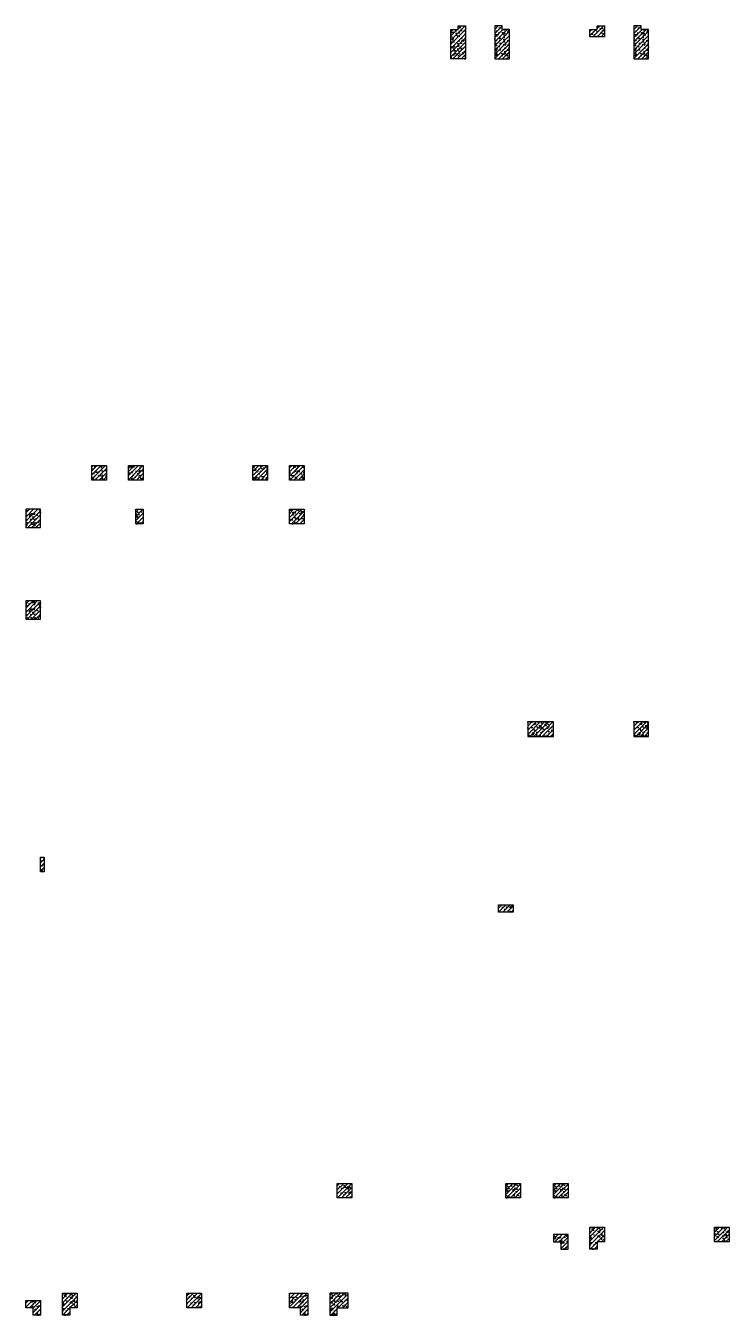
# Model space of a CAD drawing. Extents: x -100030 to 423145, y -43375 to 896525.
# Drawn here: x 382145 to 391745, y 684925 to 702525 of the extents above; entities that cross this region are included whole.
import ezdxf

# ---------------------------------------------------------------- set-up
doc = ezdxf.new("R2010")
doc.units = 0
doc.header["$LTSCALE"] = 500
for name, color, linetype in [('C-XREF-EXT', 7, 'CONTINUOUS'), ('S_CONS_COLU', 200, 'CONTINUOUS'), ('S_CONS_COLU_HACH', 7, 'CONTINUOUS')]:
    doc.layers.add(name, color=color, linetype=linetype)
pattern_1 = [(45, (-349752.515, -306148.228), (-28.2842712, 28.2842712), []), (50, (-349752.52, -306148.23), (143.452037, -12.550427), [15, -165]), (355, (-349752.52, -306148.23), (-27.750267, 150.438427), [12, -132]), (100.4514, (-349740.56, -306149.27), (115.701876, 137.88791), [12.74804, -140.228422]), (46.1842, (-349752.52, -306108.23), (213.44821, -33.1038), [22.5, -247.5]), (96.6356, (-349734.73, -306110.99), (186.93254, 194.82357), [19.12206, -210.3426]), (351.1842, (-349752.52, -306108.23), (186.93239, 194.82372), [18, -198]), (21, (-349732.52, -306118.23), (119.38141, -80.523778), [15, -165]), (326, (-349732.52, -306118.23), (48.663066, 145.03001), [12, -132]), (71.4514, (-349722.57, -306124.94), (168.044526, 64.5061), [12.74804, -140.228422]), (37.5, (-349752.515, -306148.23), (2.431971, 66.578771), [0, -130.4, 0, -134, 0, -132.5]), (7.5, (-349752.515, -306148.23), (52.613907, 78.882342), [0, -76.4, 0, -127.4, 0, -50.5]), (327.5, (-349797.115, -306148.23), (106.764487, -4.5109743), [0, -50, 0, -156, 0, -207]), (317.5, (-349817.12, -306148.23), (116.637234, 20.020996), [0, -65, 0, -103.6, 0, -147])]
pattern_2 = [(45, (-388795.49, -795224.866), (-28.2842712, 28.2842712), []), (50, (-388795.49, -795224.87), (143.452037, -12.550427), [15, -165]), (355, (-388795.49, -795224.87), (-27.750267, 150.438427), [12, -132]), (100.4514, (-388783.53, -795225.91), (115.701876, 137.887908), [12.748038, -140.228422]), (46.1842, (-388795.49, -795184.87), (213.44821, -33.103803), [22.5, -247.5]), (96.6356, (-388777.7, -795187.62), (186.93254, 194.823574), [19.12206, -210.3426]), (351.1842, (-388795.49, -795184.87), (186.93239, 194.82372), [18, -198]), (21, (-388775.49, -795194.87), (119.38141, -80.523778), [15, -165]), (326, (-388775.49, -795194.87), (48.663066, 145.03001), [12, -132]), (71.4514, (-388765.54, -795201.58), (168.044526, 64.5061), [12.748038, -140.228422]), (37.5, (-388795.49, -795224.866), (2.431971, 66.5787708), [0, -130.4, 0, -134, 0, -132.5]), (7.5, (-388795.49, -795224.866), (52.6139075, 78.8823424), [0, -76.4, 0, -127.4, 0, -50.5]), (327.5, (-388840.09, -795224.866), (106.7644872, -4.5109743), [0, -50, 0, -156, 0, -207]), (317.5, (-388860.09, -795224.87), (116.637234, 20.020996), [0, -65, 0, -103.6, 0, -147])]
pattern_3 = [(45, (-420956.205, -789298.508), (-28.2842712, 28.2842712), []), (50, (-420956.2, -789298.51), (143.452037, -12.550427), [15, -165]), (355, (-420956.2, -789298.51), (-27.750267, 150.438427), [12, -132]), (100.4514, (-420944.25, -789299.55), (115.701876, 137.887908), [12.748038, -140.228422]), (46.1842, (-420956.2, -789258.5), (213.44821, -33.103803), [22.5, -247.5]), (96.6356, (-420938.42, -789261.27), (186.93254, 194.823574), [19.12206, -210.3426]), (351.1842, (-420956.2, -789258.5), (186.93239, 194.82372), [18, -198]), (21, (-420936.2, -789268.51), (119.38141, -80.523778), [15, -165]), (326, (-420936.2, -789268.51), (48.663066, 145.03001), [12, -132]), (71.4514, (-420926.26, -789275.22), (168.044526, 64.5061), [12.748038, -140.228422]), (37.5, (-420956.205, -789298.51), (2.431971, 66.5787708), [0, -130.4, 0, -134, 0, -132.5]), (7.5, (-420956.205, -789298.51), (52.6139075, 78.8823424), [0, -76.4, 0, -127.4, 0, -50.5]), (327.5, (-421000.805, -789298.51), (106.7644872, -4.5109743), [0, -50, 0, -156, 0, -207]), (317.5, (-421020.81, -789298.51), (116.637234, 20.020996), [0, -65, 0, -103.6, 0, -147])]

# ---------------------------------------------------------------- blocks, each defined once
blk = doc.blocks.new('A$C1DA66590')
at = {"layer": 'S_CONS_COLU_HACH'}
h = blk.add_hatch(dxfattribs=at)
h.set_pattern_fill('AN31C', color=256, scale=200)
h.set_pattern_definition(pattern_3)
h.paths.add_polyline_path([(-850, 7250), (-750, 7250), (-750, 7300), (-650, 7300), (-650, 6850), (-850, 6850)])
h = blk.add_hatch(dxfattribs=at)
h.set_pattern_fill('AN31C', color=256, scale=200)
h.set_pattern_definition(pattern_3)
h.paths.add_polyline_path([(-50, 7250), (-150, 7250), (-150, 7300), (-250, 7300), (-250, 6850), (-50, 6850)])
h = blk.add_hatch(dxfattribs=at)
h.set_pattern_fill('AN31C', color=256, scale=200)
h.set_pattern_definition([(45, (-419410.86, -789250.773), (-28.2842712, 28.2842712), []), (50, (-419410.86, -789250.77), (143.452037, -12.550427), [15, -165]), (355, (-419410.86, -789250.77), (-27.750267, 150.438427), [12, -132]), (100.4514, (-419398.9, -789251.82), (115.701876, 137.887908), [12.748038, -140.228422]), (46.1842, (-419410.86, -789210.77), (213.44821, -33.103803), [22.5, -247.5]), (96.6356, (-419393.07, -789213.53), (186.93254, 194.823574), [19.12206, -210.3426]), (351.1842, (-419410.86, -789210.77), (186.93239, 194.82372), [18, -198]), (21, (-419390.86, -789220.77), (119.38141, -80.523778), [15, -165]), (326, (-419390.86, -789220.77), (48.663066, 145.03001), [12, -132]), (71.4514, (-419380.91, -789227.48), (168.044526, 64.5061), [12.748038, -140.228422]), (37.5, (-419410.86, -789250.773), (2.431971, 66.5787708), [0, -130.4, 0, -134, 0, -132.5]), (7.5, (-419410.86, -789250.77), (52.6139075, 78.8823424), [0, -76.4, 0, -127.4, 0, -50.5]), (327.5, (-419455.46, -789250.773), (106.7644872, -4.5109743), [0, -50, 0, -156, 0, -207]), (317.5, (-419475.46, -789250.77), (116.637234, 20.020996), [0, -65, 0, -103.6, 0, -147])])
h.paths.add_polyline_path([(1050, 7150), (1050, 7250), (1150, 7250), (1150, 7300), (1250, 7300), (1250, 7150)])
h = blk.add_hatch(dxfattribs=at)
h.set_pattern_fill('AN31C', color=256, scale=200)
h.set_pattern_definition([(45, (-419056.205, -789298.508), (-28.2842712, 28.2842712), []), (50, (-419056.2, -789298.51), (143.452037, -12.550427), [15, -165]), (355, (-419056.2, -789298.51), (-27.750267, 150.438427), [12, -132]), (100.4514, (-419044.25, -789299.55), (115.701876, 137.887908), [12.748038, -140.228422]), (46.1842, (-419056.2, -789258.5), (213.44821, -33.103803), [22.5, -247.5]), (96.6356, (-419038.42, -789261.27), (186.93254, 194.823574), [19.12206, -210.3426]), (351.1842, (-419056.2, -789258.5), (186.93239, 194.82372), [18, -198]), (21, (-419036.2, -789268.51), (119.38141, -80.523778), [15, -165]), (326, (-419036.2, -789268.51), (48.663066, 145.03001), [12, -132]), (71.4514, (-419026.26, -789275.22), (168.044526, 64.5061), [12.748038, -140.228422]), (37.5, (-419056.205, -789298.51), (2.431971, 66.5787708), [0, -130.4, 0, -134, 0, -132.5]), (7.5, (-419056.205, -789298.51), (52.6139075, 78.8823424), [0, -76.4, 0, -127.4, 0, -50.5]), (327.5, (-419100.805, -789298.51), (106.7644872, -4.5109743), [0, -50, 0, -156, 0, -207]), (317.5, (-419120.81, -789298.51), (116.637234, 20.020996), [0, -65, 0, -103.6, 0, -147])])
h.paths.add_polyline_path([(1850, 7250), (1750, 7250), (1750, 7300), (1650, 7300), (1650, 6850), (1850, 6850)])
h = blk.add_hatch(dxfattribs=at)
h.set_pattern_fill('AN31C', color=256, scale=200)
h.set_pattern_definition(pattern_2)
h.paths.add_polyline_path([(-5750, 1300), (-5550, 1300), (-5550, 1100), (-5750, 1100)])
h = blk.add_hatch(dxfattribs=at)
h.set_pattern_fill('AN31C', color=256, scale=200)
h.set_pattern_definition(pattern_2)
h.paths.add_polyline_path([(-5250, 1300), (-5050, 1300), (-5050, 1100), (-5250, 1100)])
h = blk.add_hatch(dxfattribs=at)
h.set_pattern_fill('AN31C', color=256, scale=200)
h.set_pattern_definition(pattern_2)
h.paths.add_polyline_path([(-3550, 1300), (-3350, 1300), (-3350, 1100), (-3550, 1100)])
h = blk.add_hatch(dxfattribs=at)
h.set_pattern_fill('AN31C', color=256, scale=200)
h.set_pattern_definition(pattern_2)
h.paths.add_polyline_path([(-3050, 1300), (-2850, 1300), (-2850, 1100), (-3050, 1100)])
h = blk.add_hatch(dxfattribs=at)
h.set_pattern_fill('AN31C', color=256, scale=200)
h.set_pattern_definition([(45, (-428695.476, -795824.863), (-28.2842712, 28.2842712), []), (50, (-428695.48, -795824.86), (143.452037, -12.550427), [15, -165]), (355, (-428695.48, -795824.86), (-27.750267, 150.438427), [12, -132]), (100.4514, (-428683.52, -795825.91), (115.701876, 137.887908), [12.748038, -140.228422]), (46.1842, (-428695.48, -795784.86), (213.44821, -33.103803), [22.5, -247.5]), (96.6356, (-428677.69, -795787.62), (186.93254, 194.823574), [19.12206, -210.3426]), (351.1842, (-428695.48, -795784.86), (186.93239, 194.82372), [18, -198]), (21, (-428675.48, -795794.86), (119.38141, -80.523778), [15, -165]), (326, (-428675.48, -795794.86), (48.663066, 145.03001), [12, -132]), (71.4514, (-428665.53, -795801.57), (168.044526, 64.5061), [12.748038, -140.228422]), (37.5, (-428695.476, -795824.863), (2.431971, 66.5787708), [0, -130.4, 0, -134, 0, -132.5]), (7.5, (-428695.476, -795824.86), (52.6139075, 78.8823424), [0, -76.4, 0, -127.4, 0, -50.5]), (327.5, (-428740.076, -795824.863), (106.7644872, -4.5109743), [0, -50, 0, -156, 0, -207]), (317.5, (-428760.08, -795824.86), (116.637234, 20.020996), [0, -65, 0, -103.6, 0, -147])])
h.paths.add_polyline_path([(-6450, 700), (-6650, 700), (-6650, 450), (-6450, 450)])
h = blk.add_hatch(dxfattribs=at)
h.set_pattern_fill('AN31C', color=256, scale=200)
h.set_pattern_definition([(45, (-394495.49, -786024.866), (-28.2842712, 28.2842712), []), (50, (-394495.49, -786024.87), (143.452037, -12.550427), [15, -165]), (355, (-394495.49, -786024.87), (-27.750267, 150.438427), [12, -132]), (100.4514, (-394483.53, -786025.91), (115.701876, 137.887908), [12.748038, -140.228422]), (46.1842, (-394495.49, -785984.87), (213.44821, -33.103803), [22.5, -247.5]), (96.6356, (-394477.7, -785987.62), (186.93254, 194.823574), [19.12206, -210.3426]), (351.1842, (-394495.49, -785984.87), (186.93239, 194.82372), [18, -198]), (21, (-394475.49, -785994.87), (119.38141, -80.523778), [15, -165]), (326, (-394475.49, -785994.87), (48.663066, 145.03001), [12, -132]), (71.4514, (-394465.54, -786001.58), (168.044526, 64.5061), [12.748038, -140.228422]), (37.5, (-394495.49, -786024.866), (2.431971, 66.5787708), [0, -130.4, 0, -134, 0, -132.5]), (7.5, (-394495.49, -786024.866), (52.6139075, 78.8823424), [0, -76.4, 0, -127.4, 0, -50.5]), (327.5, (-394540.09, -786024.866), (106.7644872, -4.5109743), [0, -50, 0, -156, 0, -207]), (317.5, (-394560.09, -786024.87), (116.637234, 20.020996), [0, -65, 0, -103.6, 0, -147])])
h.paths.add_polyline_path([(-5150, 700), (-5050, 700), (-5050, 500), (-5150, 500)])
h = blk.add_hatch(dxfattribs=at)
h.set_pattern_fill('AN31C', color=256, scale=200)
h.set_pattern_definition(pattern_2)
h.paths.add_polyline_path([(-3050, 700), (-2850, 700), (-2850, 500), (-3050, 500)])
h = blk.add_hatch(dxfattribs=at)
h.set_pattern_fill('AN31C', color=256, scale=200)
h.set_pattern_definition([(45, (-428695.476, -797124.863), (-28.2842712, 28.2842712), []), (50, (-428695.48, -797124.86), (143.452037, -12.550427), [15, -165]), (355, (-428695.48, -797124.86), (-27.750267, 150.438427), [12, -132]), (100.4514, (-428683.52, -797125.91), (115.701876, 137.887908), [12.748038, -140.228422]), (46.1842, (-428695.48, -797084.86), (213.44821, -33.103803), [22.5, -247.5]), (96.6356, (-428677.69, -797087.62), (186.93254, 194.823574), [19.12206, -210.3426]), (351.1842, (-428695.48, -797084.86), (186.93239, 194.82372), [18, -198]), (21, (-428675.48, -797094.86), (119.38141, -80.523778), [15, -165]), (326, (-428675.48, -797094.86), (48.663066, 145.03001), [12, -132]), (71.4514, (-428665.53, -797101.57), (168.044526, 64.5061), [12.748038, -140.228422]), (37.5, (-428695.476, -797124.863), (2.431971, 66.5787708), [0, -130.4, 0, -134, 0, -132.5]), (7.5, (-428695.476, -797124.86), (52.6139075, 78.8823424), [0, -76.4, 0, -127.4, 0, -50.5]), (327.5, (-428740.076, -797124.863), (106.7644872, -4.5109743), [0, -50, 0, -156, 0, -207]), (317.5, (-428760.08, -797124.86), (116.637234, 20.020996), [0, -65, 0, -103.6, 0, -147])])
h.paths.add_polyline_path([(-6450, -550), (-6650, -550), (-6650, -800), (-6450, -800)])
h = blk.add_hatch(dxfattribs=at)
h.set_pattern_fill('AN31C', color=256, scale=200)
h.set_pattern_definition([(45, (-390045.48, -798724.866), (-28.2842712, 28.2842712), []), (50, (-390045.48, -798724.87), (143.452037, -12.550427), [15, -165]), (355, (-390045.48, -798724.87), (-27.750267, 150.438427), [12, -132]), (100.4514, (-390033.52, -798725.91), (115.701876, 137.887908), [12.748038, -140.228422]), (46.1842, (-390045.48, -798684.87), (213.44821, -33.103803), [22.5, -247.5]), (96.6356, (-390027.7, -798687.62), (186.93254, 194.823574), [19.12206, -210.3426]), (351.1842, (-390045.48, -798684.87), (186.93239, 194.82372), [18, -198]), (21, (-390025.48, -798694.87), (119.38141, -80.523778), [15, -165]), (326, (-390025.48, -798694.87), (48.663066, 145.03001), [12, -132]), (71.4514, (-390015.53, -798701.58), (168.044526, 64.5061), [12.748038, -140.228422]), (37.5, (-390045.48, -798724.866), (2.431971, 66.5787708), [0, -130.4, 0, -134, 0, -132.5]), (7.5, (-390045.48, -798724.866), (52.6139075, 78.8823424), [0, -76.4, 0, -127.4, 0, -50.5]), (327.5, (-390090.08, -798724.866), (106.7644872, -4.5109743), [0, -50, 0, -156, 0, -207]), (317.5, (-390110.08, -798724.87), (116.637234, 20.020996), [0, -65, 0, -103.6, 0, -147])])
h.paths.add_polyline_path([(550, -2200), (200, -2200), (200, -2400), (550, -2400)])
h = blk.add_hatch(dxfattribs=at)
h.set_pattern_fill('AN31C', color=256, scale=200)
h.set_pattern_definition([(45, (-388595.478, -798724.866), (-28.2842712, 28.2842712), []), (50, (-388595.48, -798724.87), (143.452037, -12.550427), [15, -165]), (355, (-388595.48, -798724.87), (-27.750267, 150.438427), [12, -132]), (100.4514, (-388583.52, -798725.91), (115.701876, 137.887908), [12.748038, -140.228422]), (46.1842, (-388595.48, -798684.87), (213.44821, -33.103803), [22.5, -247.5]), (96.6356, (-388577.7, -798687.62), (186.93254, 194.823574), [19.12206, -210.3426]), (351.1842, (-388595.48, -798684.87), (186.93239, 194.82372), [18, -198]), (21, (-388575.48, -798694.87), (119.38141, -80.523778), [15, -165]), (326, (-388575.48, -798694.87), (48.663066, 145.03001), [12, -132]), (71.4514, (-388565.53, -798701.58), (168.044526, 64.5061), [12.748038, -140.228422]), (37.5, (-388595.48, -798724.866), (2.431971, 66.5787708), [0, -130.4, 0, -134, 0, -132.5]), (7.5, (-388595.48, -798724.866), (52.6139075, 78.8823424), [0, -76.4, 0, -127.4, 0, -50.5]), (327.5, (-388640.08, -798724.866), (106.7644872, -4.5109743), [0, -50, 0, -156, 0, -207]), (317.5, (-388660.08, -798724.87), (116.637234, 20.020996), [0, -65, 0, -103.6, 0, -147])])
h.paths.add_polyline_path([(1850, -2200), (1650, -2200), (1650, -2400), (1850, -2400)])
h = blk.add_hatch(dxfattribs=at)
h.set_pattern_fill('AN31C', color=256, scale=200)
h.set_pattern_definition([(45, (-389495.503, -800574.866), (-28.2842712, 28.2842712), []), (50, (-389495.5, -800574.87), (143.452037, -12.550427), [15, -165]), (355, (-389495.5, -800574.87), (-27.750267, 150.438427), [12, -132]), (100.4514, (-389483.55, -800575.91), (115.701876, 137.887908), [12.748038, -140.228422]), (46.1842, (-389495.5, -800534.87), (213.44821, -33.103803), [22.5, -247.5]), (96.6356, (-389477.72, -800537.62), (186.93254, 194.823574), [19.12206, -210.3426]), (351.1842, (-389495.5, -800534.87), (186.93239, 194.82372), [18, -198]), (21, (-389475.5, -800544.87), (119.38141, -80.523778), [15, -165]), (326, (-389475.5, -800544.87), (48.663066, 145.03001), [12, -132]), (71.4514, (-389465.55, -800551.58), (168.044526, 64.5061), [12.748038, -140.228422]), (37.5, (-389495.503, -800574.866), (2.431971, 66.5787708), [0, -130.4, 0, -134, 0, -132.5]), (7.5, (-389495.5, -800574.866), (52.6139075, 78.8823424), [0, -76.4, 0, -127.4, 0, -50.5]), (327.5, (-389540.1, -800574.866), (106.7644872, -4.5109743), [0, -50, 0, -156, 0, -207]), (317.5, (-389560.1, -800574.87), (116.637234, 20.020996), [0, -65, 0, -103.6, 0, -147])])
h.paths.add_polyline_path([(-6450, -4050), (-6400, -4050), (-6400, -4250), (-6450, -4250)])
h = blk.add_hatch(dxfattribs=at)
h.set_pattern_fill('AN31C', color=256, scale=200)
h.set_pattern_definition([(45, (-384545.49, -789824.866), (-28.2842712, 28.2842712), []), (50, (-384545.49, -789824.87), (143.452037, -12.550427), [15, -165]), (355, (-384545.49, -789824.87), (-27.750267, 150.438427), [12, -132]), (100.4514, (-384533.53, -789825.91), (115.701876, 137.887908), [12.748038, -140.228422]), (46.1842, (-384545.49, -789784.87), (213.44821, -33.103803), [22.5, -247.5]), (96.6356, (-384527.7, -789787.62), (186.93254, 194.823574), [19.12206, -210.3426]), (351.1842, (-384545.49, -789784.87), (186.93239, 194.82372), [18, -198]), (21, (-384525.49, -789794.87), (119.38141, -80.523778), [15, -165]), (326, (-384525.49, -789794.87), (48.663066, 145.03001), [12, -132]), (71.4514, (-384515.54, -789801.58), (168.044526, 64.5061), [12.748038, -140.228422]), (37.5, (-384545.49, -789824.866), (2.431971, 66.5787708), [0, -130.4, 0, -134, 0, -132.5]), (7.5, (-384545.49, -789824.866), (52.6139075, 78.8823424), [0, -76.4, 0, -127.4, 0, -50.5]), (327.5, (-384590.09, -789824.866), (106.7644872, -4.5109743), [0, -50, 0, -156, 0, -207]), (317.5, (-384610.09, -789824.87), (116.637234, 20.020996), [0, -65, 0, -103.6, 0, -147])])
h.paths.add_polyline_path([(-200, -4700), (0, -4700), (0, -4800), (-200, -4800)])
h = blk.add_hatch(dxfattribs=at)
h.set_pattern_fill('AN31C', color=256, scale=200)
h.set_pattern_definition([(45, (-386745.49, -793724.866), (-28.2842712, 28.2842712), []), (50, (-386745.49, -793724.87), (143.452037, -12.550427), [15, -165]), (355, (-386745.49, -793724.87), (-27.750267, 150.438427), [12, -132]), (100.4514, (-386733.53, -793725.91), (115.701876, 137.887908), [12.748038, -140.228422]), (46.1842, (-386745.49, -793684.87), (213.44821, -33.103803), [22.5, -247.5]), (96.6356, (-386727.7, -793687.62), (186.93254, 194.823574), [19.12206, -210.3426]), (351.1842, (-386745.49, -793684.87), (186.93239, 194.82372), [18, -198]), (21, (-386725.49, -793694.87), (119.38141, -80.523778), [15, -165]), (326, (-386725.49, -793694.87), (48.663066, 145.03001), [12, -132]), (71.4514, (-386715.54, -793701.58), (168.044526, 64.5061), [12.748038, -140.228422]), (37.5, (-386745.49, -793724.866), (2.431971, 66.5787708), [0, -130.4, 0, -134, 0, -132.5]), (7.5, (-386745.49, -793724.866), (52.6139075, 78.8823424), [0, -76.4, 0, -127.4, 0, -50.5]), (327.5, (-386790.09, -793724.866), (106.7644872, -4.5109743), [0, -50, 0, -156, 0, -207]), (317.5, (-386810.09, -793724.87), (116.637234, 20.020996), [0, -65, 0, -103.6, 0, -147])])
h.paths.add_polyline_path([(-2400, -8500), (-2200, -8500), (-2200, -8700), (-2400, -8700)])
h = blk.add_hatch(dxfattribs=at)
h.set_pattern_fill('AN31C', color=256, scale=200)
h.set_pattern_definition([(45, (-389445.49, -795224.866), (-28.2842712, 28.2842712), []), (50, (-389445.49, -795224.87), (143.452037, -12.550427), [15, -165]), (355, (-389445.49, -795224.87), (-27.750267, 150.438427), [12, -132]), (100.4514, (-389433.53, -795225.91), (115.701876, 137.887908), [12.748038, -140.228422]), (46.1842, (-389445.49, -795184.87), (213.44821, -33.103803), [22.5, -247.5]), (96.6356, (-389427.7, -795187.62), (186.93254, 194.823574), [19.12206, -210.3426]), (351.1842, (-389445.49, -795184.87), (186.93239, 194.82372), [18, -198]), (21, (-389425.49, -795194.87), (119.38141, -80.523778), [15, -165]), (326, (-389425.49, -795194.87), (48.663066, 145.03001), [12, -132]), (71.4514, (-389415.54, -795201.58), (168.044526, 64.5061), [12.748038, -140.228422]), (37.5, (-389445.49, -795224.866), (2.431971, 66.5787708), [0, -130.4, 0, -134, 0, -132.5]), (7.5, (-389445.49, -795224.866), (52.6139075, 78.8823424), [0, -76.4, 0, -127.4, 0, -50.5]), (327.5, (-389490.09, -795224.866), (106.7644872, -4.5109743), [0, -50, 0, -156, 0, -207]), (317.5, (-389510.09, -795224.87), (116.637234, 20.020996), [0, -65, 0, -103.6, 0, -147])])
h.paths.add_polyline_path([(-100, -8500), (100, -8500), (100, -8700), (-100, -8700)])
h = blk.add_hatch(dxfattribs=at)
h.set_pattern_fill('AN31C', color=256, scale=200)
h.set_pattern_definition(pattern_2)
h.paths.add_polyline_path([(550, -8500), (750, -8500), (750, -8700), (550, -8700)])
h = blk.add_hatch(dxfattribs=at)
h.set_pattern_fill('AN31C', color=256, scale=200)
h.set_pattern_definition([(45, (-346102.515, -305248.228), (-28.2842712, 28.2842712), []), (50, (-346102.52, -305248.23), (143.452037, -12.550427), [15, -165]), (355, (-346102.52, -305248.23), (-27.750267, 150.438427), [12, -132]), (100.4514, (-346090.56, -305249.27), (115.701876, 137.88791), [12.74804, -140.228422]), (46.1842, (-346102.52, -305208.23), (213.44821, -33.1038), [22.5, -247.5]), (96.6356, (-346084.73, -305210.99), (186.93254, 194.82357), [19.12206, -210.3426]), (351.1842, (-346102.52, -305208.23), (186.93239, 194.82372), [18, -198]), (21, (-346082.52, -305218.23), (119.38141, -80.523778), [15, -165]), (326, (-346082.52, -305218.23), (48.663066, 145.03001), [12, -132]), (71.4514, (-346072.57, -305224.94), (168.044526, 64.5061), [12.74804, -140.228422]), (37.5, (-346102.515, -305248.23), (2.431971, 66.578771), [0, -130.4, 0, -134, 0, -132.5]), (7.5, (-346102.515, -305248.23), (52.613907, 78.882342), [0, -76.4, 0, -127.4, 0, -50.5]), (327.5, (-346147.115, -305248.23), (106.764487, -4.5109743), [0, -50, 0, -156, 0, -207]), (317.5, (-346167.12, -305248.23), (116.637234, 20.020996), [0, -65, 0, -103.6, 0, -147])])
h.paths.add_polyline_path([(1150, -9400), (1050, -9400), (1050, -9100), (1250, -9100), (1250, -9300), (1150, -9300)])
h = blk.add_hatch(dxfattribs=at)
h.set_pattern_fill('AN31C', color=256, scale=200)
h.set_pattern_definition(pattern_2)
h.paths.add_polyline_path([(2750, -9100), (2950, -9100), (2950, -9300), (2750, -9300)])
h = blk.add_hatch(dxfattribs=at)
h.set_pattern_fill('AN31C', color=256, scale=200)
h.set_pattern_definition([(45, (-346002.515, -305248.228), (-28.2842712, 28.2842712), []), (50, (-346002.52, -305248.23), (143.452037, -12.550427), [15, -165]), (355, (-346002.52, -305248.23), (-27.750267, 150.438427), [12, -132]), (100.4514, (-345990.56, -305249.27), (115.701876, 137.88791), [12.74804, -140.228422]), (46.1842, (-346002.52, -305208.23), (213.44821, -33.1038), [22.5, -247.5]), (96.6356, (-345984.73, -305210.99), (186.93254, 194.82357), [19.12206, -210.3426]), (351.1842, (-346002.52, -305208.23), (186.93239, 194.82372), [18, -198]), (21, (-345982.52, -305218.23), (119.38141, -80.523778), [15, -165]), (326, (-345982.52, -305218.23), (48.663066, 145.03001), [12, -132]), (71.4514, (-345972.57, -305224.94), (168.044526, 64.5061), [12.74804, -140.228422]), (37.5, (-346002.515, -305248.23), (2.431971, 66.578771), [0, -130.4, 0, -134, 0, -132.5]), (7.5, (-346002.515, -305248.23), (52.613907, 78.882342), [0, -76.4, 0, -127.4, 0, -50.5]), (327.5, (-346047.115, -305248.23), (106.764487, -4.5109743), [0, -50, 0, -156, 0, -207]), (317.5, (-346067.115, -305248.23), (116.637234, 20.020996), [0, -65, 0, -103.6, 0, -147])])
h.paths.add_polyline_path([(650, -9400), (750, -9400), (750, -9200), (550, -9200), (550, -9300), (650, -9300)])
h = blk.add_hatch(dxfattribs=at)
h.set_pattern_fill('AN31C', color=256, scale=200)
h.set_pattern_definition([(45, (-353302.515, -306148.228), (-28.2842712, 28.2842712), []), (50, (-353302.52, -306148.23), (143.452037, -12.550427), [15, -165]), (355, (-353302.52, -306148.23), (-27.750267, 150.438427), [12, -132]), (100.4514, (-353290.56, -306149.27), (115.701876, 137.88791), [12.74804, -140.228422]), (46.1842, (-353302.52, -306108.23), (213.44821, -33.1038), [22.5, -247.5]), (96.6356, (-353284.73, -306110.99), (186.93254, 194.82357), [19.12206, -210.3426]), (351.1842, (-353302.52, -306108.23), (186.93239, 194.82372), [18, -198]), (21, (-353282.52, -306118.23), (119.38141, -80.523778), [15, -165]), (326, (-353282.52, -306118.23), (48.663066, 145.03001), [12, -132]), (71.4514, (-353272.57, -306124.94), (168.044526, 64.5061), [12.74804, -140.228422]), (37.5, (-353302.515, -306148.23), (2.431971, 66.578771), [0, -130.4, 0, -134, 0, -132.5]), (7.5, (-353302.515, -306148.23), (52.613907, 78.882342), [0, -76.4, 0, -127.4, 0, -50.5]), (327.5, (-353347.115, -306148.23), (106.764487, -4.5109743), [0, -50, 0, -156, 0, -207]), (317.5, (-353367.12, -306148.23), (116.637234, 20.020996), [0, -65, 0, -103.6, 0, -147])])
h.paths.add_polyline_path([(-6050, -10300), (-6150, -10300), (-6150, -10000), (-5950, -10000), (-5950, -10200), (-6050, -10200)])
h = blk.add_hatch(dxfattribs=at)
h.set_pattern_fill('AN31C', color=256, scale=200)
h.set_pattern_definition(pattern_2)
h.paths.add_polyline_path([(-4450, -10000), (-4250, -10000), (-4250, -10200), (-4450, -10200)])
h = blk.add_hatch(dxfattribs=at)
h.set_pattern_fill('AN31C', color=256, scale=200)
h.set_pattern_definition(pattern_1)
h.paths.add_polyline_path([(-2900, -10300), (-2900, -10200), (-3050, -10200), (-3050, -10000), (-2800, -10000), (-2800, -10300)])
h = blk.add_hatch(dxfattribs=at)
h.set_pattern_fill('AN31C', color=256, scale=200)
h.set_pattern_definition(pattern_1)
h.paths.add_polyline_path([(-2400, -10300), (-2400, -10200), (-2250, -10200), (-2250, -10000), (-2500, -10000), (-2500, -10300)])
h = blk.add_hatch(dxfattribs=at)
h.set_pattern_fill('AN31C', color=256, scale=200)
h.set_pattern_definition([(45, (-353402.53, -306148.228), (-28.2842712, 28.2842712), []), (50, (-353402.53, -306148.23), (143.452037, -12.550427), [15, -165]), (355, (-353402.53, -306148.23), (-27.750267, 150.438427), [12, -132]), (100.4514, (-353390.57, -306149.27), (115.701876, 137.88791), [12.74804, -140.228422]), (46.1842, (-353402.53, -306108.23), (213.44821, -33.1038), [22.5, -247.5]), (96.6356, (-353384.74, -306110.99), (186.93254, 194.82357), [19.12206, -210.3426]), (351.1842, (-353402.53, -306108.23), (186.93239, 194.82372), [18, -198]), (21, (-353382.53, -306118.23), (119.38141, -80.523778), [15, -165]), (326, (-353382.53, -306118.23), (48.663066, 145.03001), [12, -132]), (71.4514, (-353372.58, -306124.94), (168.044526, 64.5061), [12.74804, -140.228422]), (37.5, (-353402.53, -306148.23), (2.431971, 66.578771), [0, -130.4, 0, -134, 0, -132.5]), (7.5, (-353402.53, -306148.23), (52.613907, 78.882342), [0, -76.4, 0, -127.4, 0, -50.5]), (327.5, (-353447.13, -306148.23), (106.764487, -4.5109743), [0, -50, 0, -156, 0, -207]), (317.5, (-353467.13, -306148.23), (116.637234, 20.020996), [0, -65, 0, -103.6, 0, -147])])
h.paths.add_polyline_path([(-6550, -10300), (-6550, -10200), (-6650, -10200), (-6650, -10100), (-6450, -10100), (-6450, -10300)])
at = {"layer": 'S_CONS_COLU'}
for points in [[(-850, 7250), (-750, 7250), (-750, 7300), (-650, 7300), (-650, 6850), (-850, 6850)], [(-50, 7250), (-150, 7250), (-150, 7300), (-250, 7300), (-250, 6850), (-50, 6850)], [(1050, 7150), (1050, 7250), (1150, 7250), (1150, 7300), (1250, 7300), (1250, 7150)], [(1850, 7250), (1750, 7250), (1750, 7300), (1650, 7300), (1650, 6850), (1850, 6850)], [(-5750, 1300), (-5550, 1300), (-5550, 1100), (-5750, 1100)], [(-5250, 1300), (-5050, 1300), (-5050, 1100), (-5250, 1100)], [(-3550, 1300), (-3350, 1300), (-3350, 1100), (-3550, 1100)], [(-3050, 1300), (-2850, 1300), (-2850, 1100), (-3050, 1100)], [(-6450, 700), (-6650, 700), (-6650, 450), (-6450, 450)], [(-5150, 700), (-5050, 700), (-5050, 500), (-5150, 500)], [(-3050, 700), (-2850, 700), (-2850, 500), (-3050, 500)], [(-6450, -550), (-6650, -550), (-6650, -800), (-6450, -800)], [(550, -2200), (200, -2200), (200, -2400), (550, -2400)], [(1850, -2200), (1650, -2200), (1650, -2400), (1850, -2400)], [(-6450, -4050), (-6400, -4050), (-6400, -4250), (-6450, -4250)], [(-200, -4700), (0, -4700), (0, -4800), (-200, -4800)], [(-2400, -8500), (-2200, -8500), (-2200, -8700), (-2400, -8700)], [(-100, -8500), (100, -8500), (100, -8700), (-100, -8700)], [(550, -8500), (750, -8500), (750, -8700), (550, -8700)], [(1150, -9400), (1050, -9400), (1050, -9100), (1250, -9100), (1250, -9300), (1150, -9300)], [(2750, -9100), (2950, -9100), (2950, -9300), (2750, -9300)], [(650, -9400), (750, -9400), (750, -9200), (550, -9200), (550, -9300), (650, -9300)], [(-4450, -10000), (-4250, -10000), (-4250, -10200), (-4450, -10200)], [(-2900, -10300), (-2900, -10200), (-3050, -10200), (-3050, -10000), (-2800, -10000), (-2800, -10300)], [(-2400, -10300), (-2400, -10200), (-2250, -10200), (-2250, -10000), (-2500, -10000), (-2500, -10300)]]:
    blk.add_lwpolyline(points, close=True, dxfattribs=at)
at = {"layer": 'S_CONS_COLU', "elevation": 0}
for points in [[(-6050, -10300), (-6150, -10300), (-6150, -10000), (-5950, -10000), (-5950, -10200), (-6050, -10200)], [(-6550, -10300), (-6550, -10200), (-6650, -10200), (-6650, -10100), (-6450, -10100), (-6450, -10300)]]:
    blk.add_lwpolyline(points, close=True, dxfattribs=at)

msp = doc.modelspace()

# ---------------------------------------------------------------- block references
at = {"layer": 'C-XREF-EXT'}
msp.add_blockref('A$C1DA66590', (388795.4875, 695224.8661), dxfattribs=at)

doc.saveas('drawing.dxf')
